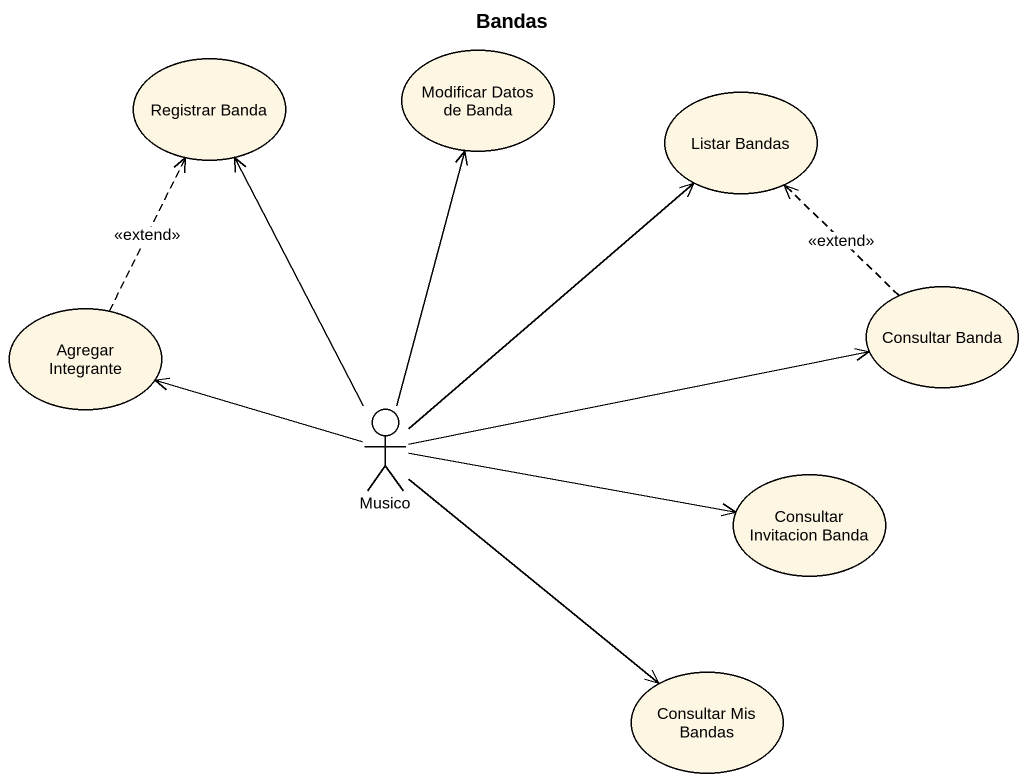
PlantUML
@startuml
title Bandas
usecase "Registrar Banda" as Registrar_Banda
usecase "Modificar Datos de Banda" as Modificar_Datos_de_Banda
usecase "Listar Bandas" as Listar_Bandas
usecase "Agregar Integrante" as Agregar_Integrante
usecase "Consultar Banda" as Consultar_Banda
actor Musico
usecase "Consultar Invitacion Banda" as Consultar_Invitacion_Banda
usecase "Consultar Mis Bandas" as Consultar_Mis_Bandas
Agregar_Integrante .up.> Registrar_Banda : <<extend>>
Consultar_Banda .up.> Listar_Bandas : <<extend>>
Musico -up-> Registrar_Banda
Musico -up-> Modificar_Datos_de_Banda
Musico -up-> Listar_Bandas
Musico -left-> Agregar_Integrante
Musico -right-> Consultar_Banda
Musico -right-> Consultar_Invitacion_Banda
Musico --> Consultar_Mis_Bandas
@enduml
